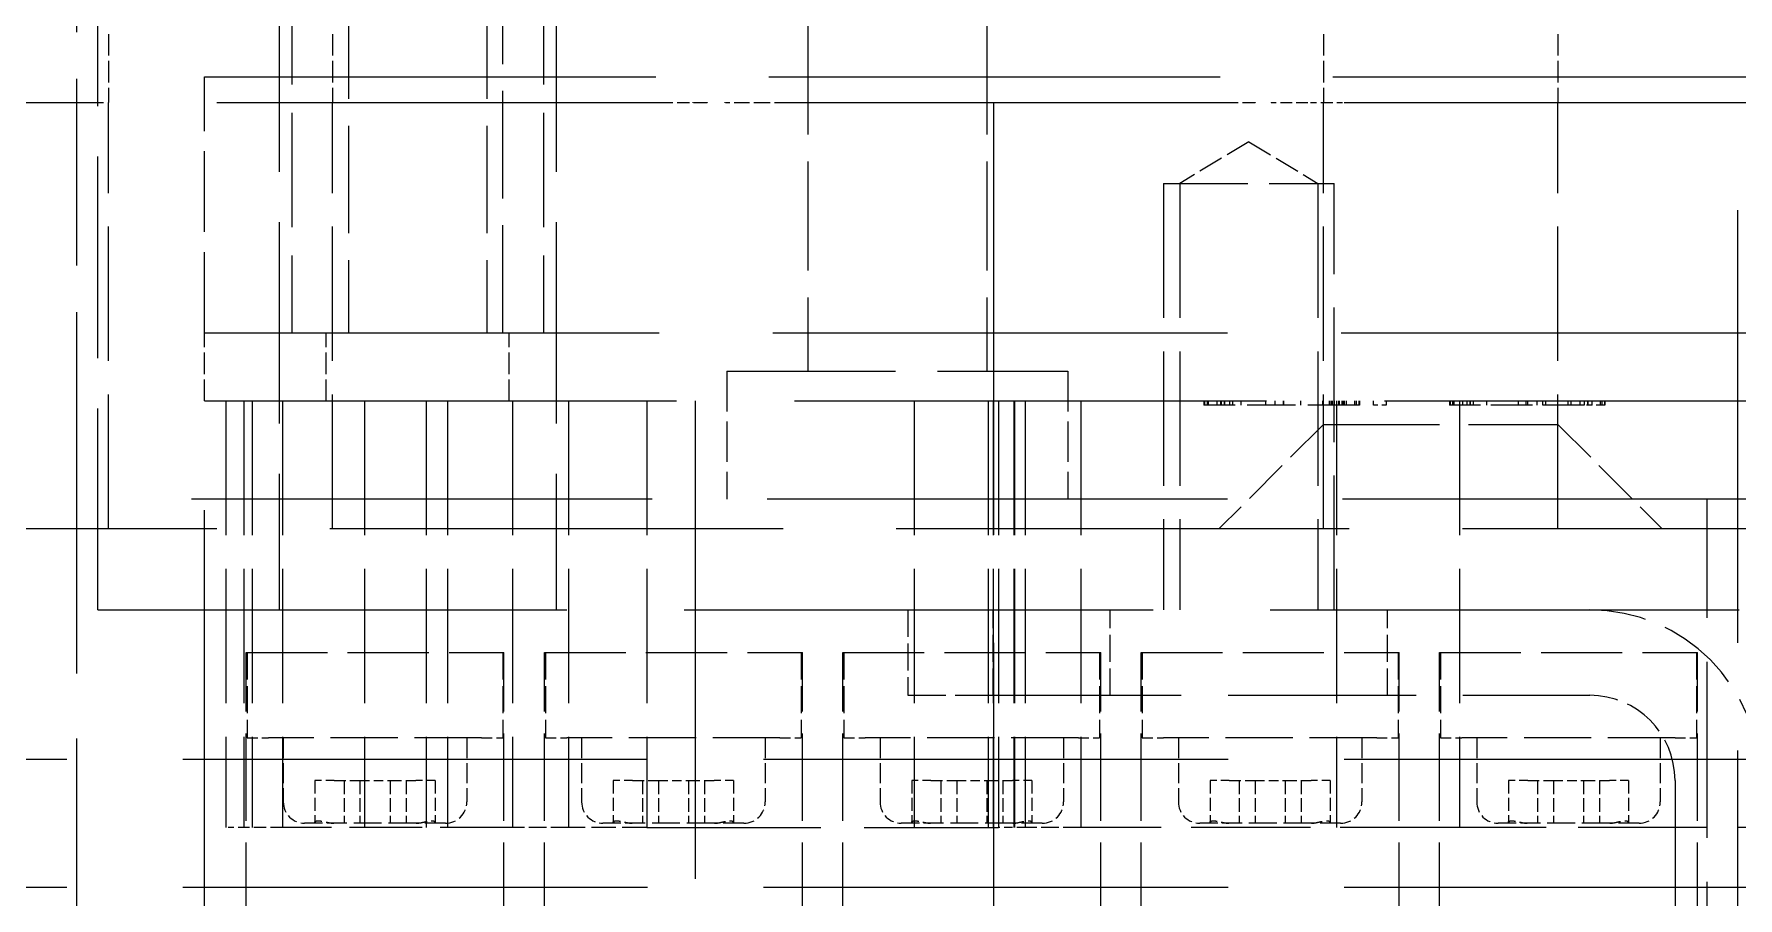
# Model space of a CAD drawing. Header units: millimetres. Extents: x 0 to 5945, y 0 to 4205.
# Drawn here: x 1664.88 to 1704.85, y 2274.71 to 2294.96 of the extents above; entities that cross this region are included whole.
import ezdxf

# ---------------------------------------------------------------- set-up
doc = ezdxf.new("R2010")
doc.units = ezdxf.units.MM
doc.header["$LTSCALE"] = 5
doc.linetypes.add('DASHED', pattern=[0.2067, 0.1654, -0.0413])
doc.layers.add('가려진 것(ISO)', color=2, linetype='DASHED', lineweight=18)

msp = doc.modelspace()

# ---------------------------------------------------------------- linework, layer by layer
at = {"layer": '가려진 것(ISO)', "ltscale": 5.294957}
msp.add_line((1665.876, 2284.057), (1665.876, 2297.957), dxfattribs=at)
at = {"layer": '가려진 것(ISO)', "ltscale": 5.71399}
for p, q in [((1666.376, 2281.457), (1666.376, 2296.457)), ((1670.626, 2296.457), (1670.626, 2281.457)), ((1677.126, 2296.457), (1677.126, 2281.457))]:
    msp.add_line(p, q, dxfattribs=at)
at = {"layer": '가려진 것(ISO)', "ltscale": 3.237884}
for p, q in [((1670.926, 2296.457), (1670.926, 2287.957)), ((1676.826, 2296.457), (1676.826, 2287.957))]:
    msp.add_line(p, q, dxfattribs=at)
at = {"layer": '가려진 것(ISO)', "ltscale": 3.047415}
for p, q in [((1672.255, 2295.957), (1672.255, 2287.957)), ((1675.497, 2295.957), (1675.497, 2287.957)), ((1675.876, 2287.957), (1675.876, 2295.957))]:
    msp.add_line(p, q, dxfattribs=at)
at = {"layer": '가려진 것(ISO)', "ltscale": 0.609403}
for p, q in [((1666.626, 2294.957), (1666.626, 2293.357)), ((1671.876, 2294.957), (1671.876, 2293.357)), ((1695.126, 2294.957), (1695.126, 2293.357)), ((1700.626, 2294.957), (1700.626, 2293.357)), ((1668.876, 2286.357), (1668.876, 2287.957)), ((1671.726, 2286.357), (1671.726, 2287.957)), ((1676.026, 2286.357), (1676.026, 2287.957))]:
    msp.add_line(p, q, dxfattribs=at)
at = {"layer": '가려진 것(ISO)', "ltscale": 3.085509}
for p, q in [((1683.026, 2295.157), (1683.026, 2287.057)), ((1687.226, 2295.157), (1687.226, 2287.057))]:
    msp.add_line(p, q, dxfattribs=at)
at = {"layer": '가려진 것(ISO)', "ltscale": 2.285536}
msp.add_line((1668.876, 2287.957), (1668.876, 2293.957), dxfattribs=at)
at = {"layer": '가려진 것(ISO)', "ltscale": 12.806284}
msp.add_line((1668.876, 2293.957), (1893.876, 2293.957), dxfattribs=at)
at = {"layer": '가려진 것(ISO)', "ltscale": 12.855069}
for p, q in [((1655.876, 2293.357), (1841.876, 2293.357)), ((1655.876, 2293.357), (1841.876, 2293.357)), ((1841.876, 2283.357), (1655.876, 2283.357))]:
    msp.add_line(p, q, dxfattribs=at)
at = {"layer": '가려진 것(ISO)', "ltscale": 3.809293}
for p, q in [((1666.626, 2283.357), (1666.626, 2293.357)), ((1671.876, 2283.357), (1671.876, 2293.357)), ((1695.126, 2283.357), (1695.126, 2293.357)), ((1700.626, 2283.357), (1700.626, 2293.357)), ((1691.376, 2291.457), (1691.376, 2281.457)), ((1691.755, 2291.457), (1691.755, 2281.457)), ((1694.997, 2291.457), (1694.997, 2281.457)), ((1695.376, 2281.457), (1695.376, 2291.457)), ((1669.377, 2286.357), (1669.377, 2276.357)), ((1669.796, 2286.357), (1669.796, 2276.357)), ((1669.992, 2286.357), (1669.992, 2276.357)), ((1670.708, 2286.357), (1670.708, 2276.357)), ((1672.627, 2286.357), (1672.627, 2276.357)), ((1674.076, 2286.357), (1674.076, 2276.357)), ((1674.574, 2286.357), (1674.574, 2276.357)), ((1676.103, 2286.357), (1676.103, 2276.357)), ((1677.416, 2286.357), (1677.416, 2276.357)), ((1679.249, 2286.357), (1679.249, 2276.357)), ((1685.528, 2286.357), (1685.528, 2276.357)), ((1687.262, 2286.357), (1687.262, 2276.357)), ((1687.376, 2286.357), (1687.376, 2276.357)), ((1687.504, 2286.357), (1687.504, 2276.357)), ((1687.866, 2286.357), (1687.866, 2276.357)), ((1687.877, 2286.357), (1687.877, 2276.357)), ((1688.126, 2286.357), (1688.126, 2276.357)), ((1689.431, 2286.357), (1689.431, 2276.357)), ((1695.434, 2286.357), (1695.434, 2276.357)), ((1698.321, 2286.357), (1698.321, 2276.357))]:
    msp.add_line(p, q, dxfattribs=at)
at = {"layer": '가려진 것(ISO)', "ltscale": 0.003709}
for p, q in [((1676.413, 2293.357), (1676.413, 2293.347)), ((1676.745, 2293.357), (1676.745, 2293.347)), ((1677.154, 2293.357), (1677.154, 2293.347)), ((1677.387, 2293.357), (1677.387, 2293.347)), ((1677.987, 2293.357), (1677.987, 2293.347)), ((1678.044, 2293.357), (1678.044, 2293.347)), ((1678.435, 2293.357), (1678.435, 2293.347)), ((1678.481, 2293.357), (1678.481, 2293.347)), ((1678.757, 2293.357), (1678.757, 2293.347)), ((1679.088, 2293.357), (1679.088, 2293.347)), ((1680.081, 2293.357), (1680.081, 2293.347)), ((1680.325, 2293.357), (1680.325, 2293.347)), ((1680.666, 2293.357), (1680.666, 2293.347)), ((1681.074, 2293.357), (1681.074, 2293.347)), ((1681.406, 2293.357), (1681.406, 2293.347)), ((1682.636, 2293.357), (1682.636, 2293.347)), ((1682.905, 2293.357), (1682.905, 2293.347)), ((1683.221, 2293.357), (1683.221, 2293.347)), ((1684.218, 2293.357), (1684.218, 2293.347)), ((1684.534, 2293.357), (1684.534, 2293.347)), ((1684.807, 2293.357), (1684.807, 2293.347)), ((1684.807, 2293.357), (1684.807, 2293.347)), ((1684.864, 2293.357), (1684.864, 2293.347)), ((1685.18, 2293.357), (1685.18, 2293.347)), ((1685.234, 2293.357), (1685.234, 2293.347)), ((1686.139, 2293.357), (1686.139, 2293.347)), ((1686.455, 2293.357), (1686.455, 2293.347)), ((1686.459, 2293.357), (1686.459, 2293.347)), ((1686.748, 2293.357), (1686.748, 2293.347)), ((1686.749, 2293.357), (1686.749, 2293.347)), ((1686.806, 2293.357), (1686.806, 2293.347)), ((1687.122, 2293.357), (1687.122, 2293.347)), ((1687.175, 2293.357), (1687.175, 2293.347)), ((1688.08, 2293.357), (1688.08, 2293.347)), ((1688.397, 2293.357), (1688.397, 2293.347)), ((1688.401, 2293.357), (1688.401, 2293.347)), ((1688.73, 2293.357), (1688.73, 2293.347)), ((1689.047, 2293.357), (1689.047, 2293.347)), ((1690.043, 2293.357), (1690.043, 2293.347)), ((1690.359, 2293.357), (1690.359, 2293.347)), ((1690.672, 2293.357), (1690.672, 2293.347)), ((1690.718, 2293.357), (1690.718, 2293.347)), ((1690.988, 2293.357), (1690.988, 2293.347)), ((1691.013, 2293.357), (1691.013, 2293.347)), ((1691.973, 2293.357), (1691.973, 2293.347)), ((1692.008, 2293.357), (1692.008, 2293.347)), ((1692.01, 2293.357), (1692.01, 2293.347)), ((1692.314, 2293.357), (1692.314, 2293.347)), ((1692.577, 2293.357), (1692.577, 2293.347)), ((1693.523, 2293.357), (1693.523, 2293.347)), ((1693.9, 2293.357), (1693.9, 2293.347)), ((1694.231, 2293.357), (1694.231, 2293.347)), ((1695.626, 2293.357), (1695.626, 2293.347)), ((1695.967, 2293.357), (1695.967, 2293.347)), ((1696.327, 2293.357), (1696.327, 2293.347)), ((1696.669, 2293.357), (1696.669, 2293.347)), ((1698.17, 2293.357), (1698.17, 2293.347)), ((1698.206, 2293.357), (1698.206, 2293.347)), ((1698.496, 2293.357), (1698.496, 2293.347)), ((1698.538, 2293.357), (1698.538, 2293.347)), ((1698.786, 2293.357), (1698.786, 2293.347)), ((1699.731, 2293.357), (1699.731, 2293.347)), ((1700.116, 2293.357), (1700.116, 2293.347)), ((1700.447, 2293.357), (1700.447, 2293.347)), ((1701.832, 2293.357), (1701.832, 2293.347)), ((1701.926, 2293.357), (1701.926, 2293.347)), ((1701.983, 2293.357), (1701.983, 2293.347)), ((1702.438, 2293.357), (1702.438, 2293.347)), ((1702.77, 2293.357), (1702.77, 2293.347)), ((1703.763, 2293.357), (1703.763, 2293.347)), ((1704.007, 2293.357), (1704.007, 2293.347)), ((1704.348, 2293.357), (1704.348, 2293.347)), ((1704.673, 2293.357), (1704.673, 2293.347))]:
    msp.add_line(p, q, dxfattribs=at)
at = {"layer": '가려진 것(ISO)', "ltscale": 0.126202}
for p, q in [((1676.745, 2293.347), (1676.413, 2293.347)), ((1681.406, 2293.347), (1681.074, 2293.347))]:
    msp.add_line(p, q, dxfattribs=at)
at = {"layer": '가려진 것(ISO)', "ltscale": 0.66818}
msp.add_line((1677.987, 2293.347), (1676.745, 2293.347), dxfattribs=at)
at = {"layer": '가려진 것(ISO)', "ltscale": 0.170481}
msp.add_line((1678.435, 2293.347), (1677.987, 2293.347), dxfattribs=at)
at = {"layer": '가려진 것(ISO)', "ltscale": 0.029292}
msp.add_line((1678.481, 2293.347), (1678.435, 2293.347), dxfattribs=at)
at = {"layer": '가려진 것(ISO)', "ltscale": 0.359208}
for p, q in [((1679.7, 2293.347), (1678.757, 2293.347)), ((1703.382, 2293.347), (1702.438, 2293.347))]:
    msp.add_line(p, q, dxfattribs=at)
at = {"layer": '가려진 것(ISO)', "ltscale": 0.468815}
msp.add_line((1682.636, 2293.347), (1681.406, 2293.347), dxfattribs=at)
at = {"layer": '가려진 것(ISO)', "ltscale": 0.001352}
for p, q in [((1686.459, 2293.347), (1686.455, 2293.347)), ((1688.401, 2293.347), (1688.397, 2293.347))]:
    msp.add_line(p, q, dxfattribs=at)
at = {"layer": '가려진 것(ISO)', "ltscale": 12.256087}
for p, q in [((1687.383, 2293.357), (1687.383, 2255.357)), ((1704.85, 2255.357), (1704.85, 2293.357))]:
    msp.add_line(p, q, dxfattribs=at)
at = {"layer": '가려진 것(ISO)', "ltscale": 0.359934}
for p, q in [((1693.523, 2293.347), (1692.577, 2293.347)), ((1699.731, 2293.347), (1698.786, 2293.347))]:
    msp.add_line(p, q, dxfattribs=at)
at = {"layer": '가려진 것(ISO)', "ltscale": 0.327996}
msp.add_line((1694.761, 2293.347), (1693.9, 2293.347), dxfattribs=at)
at = {"layer": '가려진 것(ISO)', "ltscale": 0.016372}
msp.add_line((1698.538, 2293.347), (1698.496, 2293.347), dxfattribs=at)
at = {"layer": '가려진 것(ISO)', "ltscale": 0.689481}
msp.add_line((1701.926, 2293.347), (1700.116, 2293.347), dxfattribs=at)
at = {"layer": '가려진 것(ISO)', "ltscale": 0.021676}
msp.add_line((1701.983, 2293.347), (1701.926, 2293.347), dxfattribs=at)
at = {"layer": '가려진 것(ISO)', "ltscale": 0.720299}
for q in [(1691.755, 2291.457), (1694.997, 2291.457)]:
    msp.add_line((1693.376, 2292.431), q, dxfattribs=at)
at = {"layer": '가려진 것(ISO)', "ltscale": 2.393412}
msp.add_line((1691.376, 2291.457), (1695.376, 2291.457), dxfattribs=at)
at = {"layer": '가려진 것(ISO)', "ltscale": 12.901145}
msp.add_line((1668.876, 2287.957), (1828.876, 2287.957), dxfattribs=at)
at = {"layer": '가려진 것(ISO)', "ltscale": 4.786925}
msp.add_line((1681.126, 2287.057), (1689.126, 2287.057), dxfattribs=at)
at = {"layer": '가려진 것(ISO)', "ltscale": 1.142718}
for p, q in [((1681.126, 2287.057), (1681.126, 2284.057)), ((1689.126, 2287.057), (1689.126, 2284.057))]:
    msp.add_line(p, q, dxfattribs=at)
at = {"layer": '가려진 것(ISO)', "ltscale": 12.385099}
msp.add_line((1668.876, 2183.957), (1668.876, 2286.357), dxfattribs=at)
at = {"layer": '가려진 것(ISO)', "ltscale": 13.391761}
msp.add_line((1668.876, 2286.357), (1807.28, 2286.357), dxfattribs=at)
at = {"layer": '가려진 것(ISO)', "ltscale": 13.546203}
msp.add_line((1680.383, 2286.357), (1680.383, 2258.357), dxfattribs=at)
at = {"layer": '가려진 것(ISO)', "ltscale": 0.037994}
for p, q in [((1692.324, 2286.357), (1692.324, 2286.257)), ((1692.333, 2286.357), (1692.333, 2286.257)), ((1692.395, 2286.357), (1692.395, 2286.257)), ((1692.424, 2286.357), (1692.424, 2286.257)), ((1692.628, 2286.357), (1692.628, 2286.257)), ((1692.713, 2286.357), (1692.713, 2286.257)), ((1692.73, 2286.357), (1692.73, 2286.257)), ((1692.798, 2286.357), (1692.798, 2286.257)), ((1692.807, 2286.357), (1692.807, 2286.257)), ((1692.809, 2286.357), (1692.809, 2286.257)), ((1692.92, 2286.357), (1692.92, 2286.257)), ((1692.991, 2286.357), (1692.991, 2286.257)), ((1693.189, 2286.357), (1693.189, 2286.257)), ((1693.768, 2286.357), (1693.768, 2286.257)), ((1693.984, 2286.357), (1693.984, 2286.257)), ((1694.182, 2286.357), (1694.182, 2286.257)), ((1694.193, 2286.357), (1694.193, 2286.257)), ((1694.591, 2286.357), (1694.591, 2286.257)), ((1695.101, 2286.357), (1695.101, 2286.257)), ((1695.26, 2286.357), (1695.26, 2286.257)), ((1695.297, 2286.357), (1695.297, 2286.257)), ((1695.331, 2286.357), (1695.331, 2286.257)), ((1695.382, 2286.357), (1695.382, 2286.257)), ((1695.481, 2286.357), (1695.481, 2286.257)), ((1695.492, 2286.357), (1695.492, 2286.257)), ((1695.555, 2286.357), (1695.555, 2286.257)), ((1695.58, 2286.357), (1695.58, 2286.257)), ((1695.614, 2286.357), (1695.614, 2286.257)), ((1695.657, 2286.357), (1695.657, 2286.257)), ((1695.856, 2286.357), (1695.856, 2286.257)), ((1695.895, 2286.357), (1695.895, 2286.257)), ((1695.958, 2286.357), (1695.958, 2286.257)), ((1695.969, 2286.357), (1695.969, 2286.257)), ((1696.295, 2286.357), (1696.295, 2286.257)), ((1696.599, 2286.357), (1696.599, 2286.257)), ((1698.084, 2286.357), (1698.084, 2286.257)), ((1698.096, 2286.357), (1698.096, 2286.257)), ((1698.158, 2286.357), (1698.158, 2286.257)), ((1698.186, 2286.357), (1698.186, 2286.257)), ((1698.39, 2286.357), (1698.39, 2286.257)), ((1698.487, 2286.357), (1698.487, 2286.257)), ((1698.493, 2286.357), (1698.493, 2286.257)), ((1698.558, 2286.357), (1698.558, 2286.257)), ((1698.561, 2286.357), (1698.561, 2286.257)), ((1698.572, 2286.357), (1698.572, 2286.257)), ((1698.64, 2286.357), (1698.64, 2286.257)), ((1698.952, 2286.357), (1698.952, 2286.257)), ((1699.695, 2286.357), (1699.695, 2286.257)), ((1699.877, 2286.357), (1699.877, 2286.257)), ((1699.914, 2286.357), (1699.914, 2286.257)), ((1700.135, 2286.357), (1700.135, 2286.257)), ((1700.265, 2286.357), (1700.265, 2286.257)), ((1700.339, 2286.357), (1700.339, 2286.257)), ((1700.864, 2286.357), (1700.864, 2286.257)), ((1700.929, 2286.357), (1700.929, 2286.257)), ((1701.145, 2286.357), (1701.145, 2286.257)), ((1701.244, 2286.357), (1701.244, 2286.257)), ((1701.318, 2286.357), (1701.318, 2286.257)), ((1701.329, 2286.357), (1701.329, 2286.257)), ((1701.42, 2286.357), (1701.42, 2286.257)), ((1701.618, 2286.357), (1701.618, 2286.257)), ((1701.658, 2286.357), (1701.658, 2286.257)), ((1701.72, 2286.357), (1701.72, 2286.257)), ((1701.732, 2286.357), (1701.732, 2286.257))]:
    msp.add_line(p, q, dxfattribs=at)
at = {"layer": '가려진 것(ISO)', "ltscale": 1.374615}
msp.add_line((1695.895, 2286.257), (1692.395, 2286.257), dxfattribs=at)
at = {"layer": '가려진 것(ISO)', "ltscale": 0.115509}
msp.add_line((1696.599, 2286.257), (1696.295, 2286.257), dxfattribs=at)
at = {"layer": '가려진 것(ISO)', "ltscale": 1.17544}
msp.add_line((1701.244, 2286.257), (1698.158, 2286.257), dxfattribs=at)
at = {"layer": '가려진 것(ISO)', "ltscale": 0.157647}
msp.add_line((1701.658, 2286.257), (1701.244, 2286.257), dxfattribs=at)
at = {"layer": '가려진 것(ISO)', "ltscale": 1.319787}
for p, q in [((1695.126, 2285.807), (1692.676, 2283.357)), ((1700.626, 2285.807), (1703.076, 2283.357))]:
    msp.add_line(p, q, dxfattribs=at)
at = {"layer": '가려진 것(ISO)', "ltscale": 3.290979}
msp.add_line((1695.126, 2285.807), (1700.626, 2285.807), dxfattribs=at)
at = {"layer": '가려진 것(ISO)', "ltscale": 7.363954}
msp.add_line((1665.876, 2264.747), (1665.876, 2284.057), dxfattribs=at)
at = {"layer": '가려진 것(ISO)', "ltscale": 13.062409}
msp.add_line((1814.376, 2284.057), (1665.876, 2284.057), dxfattribs=at)
at = {"layer": '가려진 것(ISO)', "ltscale": 4.989824}
msp.add_line((1704.126, 2270.958), (1704.126, 2284.057), dxfattribs=at)
at = {"layer": '가려진 것(ISO)', "ltscale": 13.304306}
msp.add_line((1666.376, 2281.457), (1831.376, 2281.457), dxfattribs=at)
at = {"layer": '가려진 것(ISO)', "ltscale": 0.761779}
for p, q in [((1685.376, 2281.457), (1685.376, 2279.457)), ((1687.376, 2279.457), (1687.376, 2281.457)), ((1690.126, 2279.457), (1690.126, 2281.457)), ((1696.626, 2279.457), (1696.626, 2281.457)), ((1669.876, 2280.457), (1669.876, 2278.457)), ((1675.876, 2280.457), (1675.876, 2278.457)), ((1676.876, 2280.457), (1676.876, 2278.457)), ((1682.876, 2280.457), (1682.876, 2278.457)), ((1683.876, 2280.457), (1683.876, 2278.457)), ((1689.876, 2280.457), (1689.876, 2278.457)), ((1690.876, 2280.457), (1690.876, 2278.457)), ((1696.876, 2280.457), (1696.876, 2278.457)), ((1697.876, 2280.457), (1697.876, 2278.457)), ((1703.876, 2280.457), (1703.876, 2278.457))]:
    msp.add_line(p, q, dxfattribs=at)
at = {"layer": '가려진 것(ISO)', "ltscale": 2.476006}
for p, q in [((1669.851, 2273.957), (1669.851, 2280.457)), ((1675.901, 2273.957), (1675.901, 2280.457)), ((1676.851, 2273.957), (1676.851, 2280.457)), ((1682.901, 2273.957), (1682.901, 2280.457)), ((1683.851, 2273.957), (1683.851, 2280.457)), ((1689.901, 2273.957), (1689.901, 2280.457)), ((1690.851, 2273.957), (1690.851, 2280.457)), ((1696.901, 2273.957), (1696.901, 2280.457)), ((1697.851, 2273.957), (1697.851, 2280.457)), ((1703.901, 2273.957), (1703.901, 2280.457))]:
    msp.add_line(p, q, dxfattribs=at)
at = {"layer": '가려진 것(ISO)', "ltscale": 2.304583}
for p, q in [((1669.851, 2280.457), (1675.901, 2280.457)), ((1676.851, 2280.457), (1682.901, 2280.457)), ((1683.851, 2280.457), (1689.901, 2280.457)), ((1690.851, 2280.457), (1696.901, 2280.457)), ((1697.851, 2280.457), (1703.901, 2280.457))]:
    msp.add_line(p, q, dxfattribs=at)
at = {"layer": '가려진 것(ISO)', "ltscale": 1.077359}
msp.add_line((1685.376, 2279.457), (1687.376, 2279.457), dxfattribs=at)
at = {"layer": '가려진 것(ISO)', "ltscale": 5.33305}
msp.add_line((1687.376, 2279.457), (1701.376, 2279.457), dxfattribs=at)
at = {"layer": '가려진 것(ISO)', "ltscale": 0.299089}
for p, q in [((1669.876, 2278.457), (1670.376, 2278.457)), ((1675.376, 2278.457), (1675.876, 2278.457)), ((1676.876, 2278.457), (1677.376, 2278.457)), ((1682.376, 2278.457), (1682.876, 2278.457)), ((1683.876, 2278.457), (1684.376, 2278.457)), ((1689.376, 2278.457), (1689.876, 2278.457)), ((1690.876, 2278.457), (1691.376, 2278.457)), ((1696.376, 2278.457), (1696.876, 2278.457)), ((1697.876, 2278.457), (1698.376, 2278.457)), ((1703.376, 2278.457), (1703.876, 2278.457))]:
    msp.add_line(p, q, dxfattribs=at)
at = {"layer": '가려진 것(ISO)', "ltscale": 1.904597}
for p, q in [((1675.376, 2278.457), (1670.376, 2278.457)), ((1682.376, 2278.457), (1677.376, 2278.457)), ((1689.376, 2278.457), (1684.376, 2278.457)), ((1696.376, 2278.457), (1691.376, 2278.457)), ((1703.376, 2278.457), (1698.376, 2278.457))]:
    msp.add_line(p, q, dxfattribs=at)
at = {"layer": '가려진 것(ISO)', "ltscale": 0.571309}
for p, q in [((1670.723, 2278.457), (1670.723, 2276.957)), ((1675.03, 2278.457), (1675.03, 2276.957)), ((1677.723, 2278.457), (1677.723, 2276.957)), ((1682.03, 2278.457), (1682.03, 2276.957)), ((1684.723, 2278.457), (1684.723, 2276.957)), ((1689.03, 2278.457), (1689.03, 2276.957)), ((1691.723, 2278.457), (1691.723, 2276.957)), ((1696.03, 2278.457), (1696.03, 2276.957)), ((1698.723, 2278.457), (1698.723, 2276.957)), ((1703.03, 2278.457), (1703.03, 2276.957))]:
    msp.add_line(p, q, dxfattribs=at)
at = {"layer": '가려진 것(ISO)', "ltscale": 13.17814}
for p, q in [((1464.076, 2277.957), (2158.676, 2277.957)), ((1464.076, 2274.957), (2158.676, 2274.957))]:
    msp.add_line(p, q, dxfattribs=at)
at = {"layer": '가려진 것(ISO)', "ltscale": 0.370335}
for p, q in [((1671.466, 2277.457), (1671.466, 2276.485)), ((1674.287, 2277.457), (1674.287, 2276.485)), ((1678.466, 2277.457), (1678.466, 2276.485)), ((1681.287, 2277.457), (1681.287, 2276.485)), ((1685.466, 2277.457), (1685.466, 2276.485)), ((1688.287, 2277.457), (1688.287, 2276.485)), ((1692.466, 2277.457), (1692.466, 2276.485)), ((1695.287, 2277.457), (1695.287, 2276.485)), ((1699.466, 2277.457), (1699.466, 2276.485)), ((1702.287, 2277.457), (1702.287, 2276.485))]:
    msp.add_line(p, q, dxfattribs=at)
at = {"layer": '가려진 것(ISO)', "ltscale": 0.23742}
for p, q in [((1671.918, 2277.457), (1671.466, 2277.457)), ((1674.287, 2277.457), (1673.835, 2277.457)), ((1678.918, 2277.457), (1678.466, 2277.457)), ((1681.287, 2277.457), (1680.835, 2277.457)), ((1685.918, 2277.457), (1685.466, 2277.457)), ((1688.287, 2277.457), (1687.835, 2277.457)), ((1692.918, 2277.457), (1692.466, 2277.457)), ((1695.287, 2277.457), (1694.835, 2277.457)), ((1699.918, 2277.457), (1699.466, 2277.457)), ((1702.287, 2277.457), (1701.835, 2277.457))]:
    msp.add_line(p, q, dxfattribs=at)
at = {"layer": '가려진 것(ISO)', "ltscale": 0.325823}
for p, q in [((1671.918, 2277.457), (1672.523, 2277.457)), ((1673.23, 2277.457), (1673.835, 2277.457)), ((1678.918, 2277.457), (1679.523, 2277.457)), ((1680.23, 2277.457), (1680.835, 2277.457)), ((1685.918, 2277.457), (1686.523, 2277.457)), ((1687.23, 2277.457), (1687.835, 2277.457)), ((1692.918, 2277.457), (1693.523, 2277.457)), ((1694.23, 2277.457), (1694.835, 2277.457)), ((1699.918, 2277.457), (1700.523, 2277.457)), ((1701.23, 2277.457), (1701.835, 2277.457))]:
    msp.add_line(p, q, dxfattribs=at)
at = {"layer": '가려진 것(ISO)', "ltscale": 0.380839}
for p, q in [((1672.149, 2277.457), (1672.149, 2276.457)), ((1672.523, 2277.457), (1672.523, 2276.457)), ((1673.23, 2277.457), (1673.23, 2276.457)), ((1673.604, 2277.457), (1673.604, 2276.457)), ((1679.149, 2277.457), (1679.149, 2276.457)), ((1679.523, 2277.457), (1679.523, 2276.457)), ((1680.23, 2277.457), (1680.23, 2276.457)), ((1680.604, 2277.457), (1680.604, 2276.457)), ((1686.149, 2277.457), (1686.149, 2276.457)), ((1686.523, 2277.457), (1686.523, 2276.457)), ((1687.23, 2277.457), (1687.23, 2276.457)), ((1687.604, 2277.457), (1687.604, 2276.457)), ((1693.149, 2277.457), (1693.149, 2276.457)), ((1693.523, 2277.457), (1693.523, 2276.457)), ((1694.23, 2277.457), (1694.23, 2276.457)), ((1694.604, 2277.457), (1694.604, 2276.457)), ((1700.149, 2277.457), (1700.149, 2276.457)), ((1700.523, 2277.457), (1700.523, 2276.457)), ((1701.23, 2277.457), (1701.23, 2276.457)), ((1701.604, 2277.457), (1701.604, 2276.457))]:
    msp.add_line(p, q, dxfattribs=at)
at = {"layer": '가려진 것(ISO)', "ltscale": 0.269265}
for p, q in [((1672.523, 2277.457), (1673.23, 2277.457)), ((1679.523, 2277.457), (1680.23, 2277.457)), ((1686.523, 2277.457), (1687.23, 2277.457)), ((1693.523, 2277.457), (1694.23, 2277.457)), ((1700.523, 2277.457), (1701.23, 2277.457))]:
    msp.add_line(p, q, dxfattribs=at)
at = {"layer": '가려진 것(ISO)', "ltscale": 11.852927}
msp.add_line((1703.376, 2277.457), (1703.376, 2228.457), dxfattribs=at)
at = {"layer": '가려진 것(ISO)', "ltscale": 0.159856}
msp.add_line((1669.796, 2276.357), (1669.377, 2276.357), dxfattribs=at)
at = {"layer": '가려진 것(ISO)', "ltscale": 0.34705}
msp.add_line((1670.708, 2276.357), (1669.796, 2276.357), dxfattribs=at)
at = {"layer": '가려진 것(ISO)', "ltscale": 2.055068}
msp.add_line((1676.103, 2276.357), (1670.708, 2276.357), dxfattribs=at)
at = {"layer": '가려진 것(ISO)', "ltscale": 0.393389}
for p, q in [((1671.536, 2276.457), (1671.223, 2276.457)), ((1674.53, 2276.457), (1674.217, 2276.457)), ((1678.536, 2276.457), (1678.223, 2276.457)), ((1681.53, 2276.457), (1681.217, 2276.457)), ((1685.536, 2276.457), (1685.223, 2276.457)), ((1688.53, 2276.457), (1688.217, 2276.457)), ((1692.536, 2276.457), (1692.223, 2276.457)), ((1695.53, 2276.457), (1695.217, 2276.457)), ((1699.536, 2276.457), (1699.223, 2276.457)), ((1702.53, 2276.457), (1702.217, 2276.457))]:
    msp.add_line(p, q, dxfattribs=at)
at = {"layer": '가려진 것(ISO)', "ltscale": 0.00438}
for p, q in [((1671.544, 2276.457), (1671.536, 2276.457)), ((1674.217, 2276.457), (1674.209, 2276.457)), ((1678.544, 2276.457), (1678.536, 2276.457)), ((1681.217, 2276.457), (1681.209, 2276.457)), ((1685.544, 2276.457), (1685.536, 2276.457)), ((1688.217, 2276.457), (1688.209, 2276.457)), ((1692.544, 2276.457), (1692.536, 2276.457)), ((1695.217, 2276.457), (1695.209, 2276.457)), ((1699.544, 2276.457), (1699.536, 2276.457)), ((1702.217, 2276.457), (1702.209, 2276.457))]:
    msp.add_line(p, q, dxfattribs=at)
at = {"layer": '가려진 것(ISO)', "ltscale": 0.196935}
for p, q in [((1671.909, 2276.457), (1671.544, 2276.457)), ((1674.209, 2276.457), (1673.843, 2276.457)), ((1678.909, 2276.457), (1678.544, 2276.457)), ((1681.209, 2276.457), (1680.843, 2276.457)), ((1685.909, 2276.457), (1685.544, 2276.457)), ((1688.209, 2276.457), (1687.843, 2276.457)), ((1692.909, 2276.457), (1692.544, 2276.457)), ((1695.209, 2276.457), (1694.843, 2276.457)), ((1699.909, 2276.457), (1699.544, 2276.457)), ((1702.209, 2276.457), (1701.843, 2276.457))]:
    msp.add_line(p, q, dxfattribs=at)
at = {"layer": '가려진 것(ISO)', "ltscale": 0.786878}
for p, q in [((1673.843, 2276.457), (1671.909, 2276.457)), ((1680.843, 2276.457), (1678.909, 2276.457)), ((1687.843, 2276.457), (1685.909, 2276.457)), ((1694.843, 2276.457), (1692.909, 2276.457)), ((1701.843, 2276.457), (1699.909, 2276.457))]:
    msp.add_line(p, q, dxfattribs=at)
at = {"layer": '가려진 것(ISO)', "ltscale": 0.50034}
msp.add_line((1677.416, 2276.357), (1676.103, 2276.357), dxfattribs=at)
at = {"layer": '가려진 것(ISO)', "ltscale": 0.697971}
msp.add_line((1679.249, 2276.357), (1677.416, 2276.357), dxfattribs=at)
at = {"layer": '가려진 것(ISO)', "ltscale": 4.939511}
msp.add_line((1679.249, 2276.357), (1687.504, 2276.357), dxfattribs=at)
at = {"layer": '가려진 것(ISO)', "ltscale": 0.236997}
msp.add_line((1688.126, 2276.357), (1687.504, 2276.357), dxfattribs=at)
at = {"layer": '가려진 것(ISO)', "ltscale": 0.497064}
msp.add_line((1689.431, 2276.357), (1688.126, 2276.357), dxfattribs=at)
at = {"layer": '가려진 것(ISO)', "ltscale": 3.386451}
msp.add_line((1698.321, 2276.357), (1689.431, 2276.357), dxfattribs=at)
at = {"layer": '가려진 것(ISO)', "ltscale": 3.639432}
msp.add_line((1707.876, 2276.357), (1698.321, 2276.357), dxfattribs=at)
at = {"layer": '가려진 것(ISO)', "ltscale": 2.393412}
msp.add_arc((1701.376, 2277.457), 4, 0, 90, dxfattribs=at)
at = {"layer": '가려진 것(ISO)', "ltscale": 1.196656}
msp.add_arc((1701.376, 2277.457), 2, 0, 90, dxfattribs=at)
at = {"layer": '가려진 것(ISO)', "ltscale": 0.299089}
for centre, start, end in [((1671.223, 2276.957), 180, 270), ((1674.53, 2276.957), 270, 0), ((1678.223, 2276.957), 180, 270), ((1681.53, 2276.957), 270, 0), ((1685.223, 2276.957), 180, 270), ((1688.53, 2276.957), 270, 0), ((1692.223, 2276.957), 180, 270), ((1695.53, 2276.957), 270, 0), ((1699.223, 2276.957), 180, 270), ((1702.53, 2276.957), 270, 0)]:
    msp.add_arc(centre, 0.5, start, end, dxfattribs=at)
at = {"layer": '가려진 것(ISO)', "ltscale": 0.145563}
for points in [[(1680.081, 2293.347), (1680.03, 2293.347), (1679.972, 2293.347), (1679.849, 2293.347), (1679.772, 2293.347), (1679.7, 2293.347)], [(1703.763, 2293.347), (1703.711, 2293.347), (1703.653, 2293.347), (1703.53, 2293.347), (1703.453, 2293.347), (1703.382, 2293.347)]]:
    msp.add_open_spline(points, degree=3, knots=[-0.03704967, -0.03704967, -0.03704967, -0.03704967, -0.0215139, -0.0215139, 0, 0, 0, 0], dxfattribs=at)
at = {"layer": '가려진 것(ISO)', "ltscale": 0.381922}
for points in [[(1680.666, 2293.347), (1680.662, 2293.347), (1680.655, 2293.347), (1680.601, 2293.347), (1680.559, 2293.347), (1680.467, 2293.347), (1680.407, 2293.347), (1680.273, 2293.347), (1680.177, 2293.347), (1680.081, 2293.347)], [(1704.348, 2293.347), (1704.343, 2293.347), (1704.336, 2293.347), (1704.282, 2293.347), (1704.24, 2293.347), (1704.149, 2293.347), (1704.089, 2293.347), (1703.954, 2293.347), (1703.859, 2293.347), (1703.763, 2293.347)]]:
    msp.add_open_spline(points, degree=3, knots=[-0.06823597, -0.06823597, -0.06823597, -0.06823597, -0.05822574, -0.05822574, -0.04694143, -0.04694143, -0.02923733, -0.02923733, 0, 0, 0, 0], dxfattribs=at)
at = {"layer": '가려진 것(ISO)', "ltscale": 0.652351}
for points in [[(1683.721, 2293.347), (1683.66, 2293.347), (1683.6, 2293.347), (1683.486, 2293.347), (1683.433, 2293.347), (1683.341, 2293.347), (1683.262, 2293.347), (1683.1, 2293.347), (1683.043, 2293.347), (1682.962, 2293.347), (1682.928, 2293.347), (1682.905, 2293.347)], [(1689.546, 2293.347), (1689.485, 2293.347), (1689.425, 2293.347), (1689.311, 2293.347), (1689.259, 2293.347), (1689.166, 2293.347), (1689.087, 2293.347), (1688.925, 2293.347), (1688.868, 2293.347), (1688.787, 2293.347), (1688.753, 2293.347), (1688.73, 2293.347)]]:
    msp.add_open_spline(points, degree=3, knots=[-0.6723657, -0.6723657, -0.6723657, -0.6723657, -0.5144308, -0.5144308, -0.3691868, -0.3691868, -0.2448864, -0.2448864, -0.1215873, -0.1215873, 0, 0, 0, 0], dxfattribs=at)
at = {"layer": '가려진 것(ISO)', "ltscale": 0.651525}
for points in [[(1684.534, 2293.347), (1684.531, 2293.347), (1684.526, 2293.347), (1684.466, 2293.347), (1684.422, 2293.347), (1684.32, 2293.347), (1684.262, 2293.347), (1684.163, 2293.347), (1684.093, 2293.347), (1683.922, 2293.347), (1683.822, 2293.347), (1683.721, 2293.347)], [(1690.359, 2293.347), (1690.356, 2293.347), (1690.351, 2293.347), (1690.291, 2293.347), (1690.247, 2293.347), (1690.146, 2293.347), (1690.087, 2293.347), (1689.988, 2293.347), (1689.918, 2293.347), (1689.747, 2293.347), (1689.647, 2293.347), (1689.546, 2293.347)]]:
    msp.add_open_spline(points, degree=3, knots=[-0.09924293, -0.09924293, -0.09924293, -0.09924293, -0.08427682, -0.08427682, -0.07177672, -0.07177672, -0.0554502, -0.0554502, -0.03030284, -0.03030284, 0, 0, 0, 0], dxfattribs=at)
at = {"layer": '가려진 것(ISO)', "ltscale": 0.075635}
for points in [[(1684.843, 2293.347), (1684.83, 2293.347), (1684.82, 2293.347), (1684.809, 2293.347), (1684.807, 2293.347), (1684.807, 2293.347)], [(1686.785, 2293.347), (1686.772, 2293.347), (1686.762, 2293.347), (1686.751, 2293.347), (1686.749, 2293.347), (1686.748, 2293.347)]]:
    msp.add_open_spline(points, degree=3, knots=[-0.02186961, -0.02186961, -0.02186961, -0.02186961, -0.01093921, -0.01093921, -0.00191951, -0.00191951, -0.00191951, -0.00191951], dxfattribs=at)
at = {"layer": '가려진 것(ISO)', "ltscale": 0.021116}
for points in [[(1684.864, 2293.347), (1684.857, 2293.347), (1684.85, 2293.347), (1684.843, 2293.347)], [(1686.806, 2293.347), (1686.798, 2293.347), (1686.791, 2293.347), (1686.785, 2293.347)]]:
    msp.add_open_spline(points, degree=3, dxfattribs=at)
at = {"layer": '가려진 것(ISO)', "ltscale": 0.463038}
for points in [[(1685.676, 2293.347), (1685.564, 2293.347), (1685.451, 2293.347), (1685.26, 2293.347), (1685.183, 2293.347), (1685.066, 2293.347), (1685.005, 2293.347), (1684.902, 2293.347), (1684.875, 2293.347), (1684.864, 2293.347)], [(1687.617, 2293.347), (1687.506, 2293.347), (1687.392, 2293.347), (1687.202, 2293.347), (1687.124, 2293.347), (1687.007, 2293.347), (1686.946, 2293.347), (1686.843, 2293.347), (1686.816, 2293.347), (1686.806, 2293.347)]]:
    msp.add_open_spline(points, degree=3, knots=[-0.1727772, -0.1727772, -0.1727772, -0.1727772, -0.1148262, -0.1148262, -0.0684035, -0.0684035, -0.0352544, -0.0352544, 0, 0, 0, 0], dxfattribs=at)
at = {"layer": '가려진 것(ISO)', "ltscale": 0.446381}
for points in [[(1686.455, 2293.347), (1686.449, 2293.347), (1686.439, 2293.347), (1686.369, 2293.347), (1686.318, 2293.347), (1686.212, 2293.347), (1686.14, 2293.347), (1685.917, 2293.347), (1685.796, 2293.347), (1685.676, 2293.347)], [(1688.397, 2293.347), (1688.391, 2293.347), (1688.381, 2293.347), (1688.31, 2293.347), (1688.26, 2293.347), (1688.153, 2293.347), (1688.082, 2293.347), (1687.858, 2293.347), (1687.737, 2293.347), (1687.617, 2293.347)]]:
    msp.add_open_spline(points, degree=3, knots=[-0.1819671, -0.1819671, -0.1819671, -0.1819671, -0.1257077, -0.1257077, -0.0721462, -0.0721462, -0.0359768, -0.0359768, 0, 0, 0, 0], dxfattribs=at)
at = {"layer": '가려진 것(ISO)', "ltscale": 0.492911}
msp.add_open_spline([(1691.457, 2293.347), (1691.35, 2293.347), (1691.246, 2293.347), (1691.056, 2293.347), (1690.975, 2293.347), (1690.853, 2293.347), (1690.786, 2293.347), (1690.69, 2293.347), (1690.679, 2293.347), (1690.672, 2293.347)], degree=3, knots=[-0.1864402, -0.1864402, -0.1864402, -0.1864402, -0.129764, -0.129764, -0.0767627, -0.0767627, -0.0378524, -0.0378524, 0, 0, 0, 0], dxfattribs=at)
at = {"layer": '가려진 것(ISO)', "ltscale": 0.638876}
msp.add_open_spline([(1692.314, 2293.347), (1692.312, 2293.347), (1692.308, 2293.347), (1692.262, 2293.347), (1692.226, 2293.347), (1692.162, 2293.347), (1692.105, 2293.347), (1691.941, 2293.347), (1691.844, 2293.347), (1691.671, 2293.347), (1691.566, 2293.347), (1691.457, 2293.347)], degree=3, knots=[-0.09352263, -0.09352263, -0.09352263, -0.09352263, -0.08542931, -0.08542931, -0.07569936, -0.07569936, -0.05621015, -0.05621015, -0.03260621, -0.03260621, 0, 0, 0, 0], dxfattribs=at)
at = {"layer": '가려진 것(ISO)', "ltscale": 0.170644}
msp.add_open_spline([(1695.207, 2293.347), (1695.147, 2293.347), (1695.079, 2293.347), (1694.935, 2293.347), (1694.845, 2293.347), (1694.761, 2293.347)], degree=3, knots=[-0.04350965, -0.04350965, -0.04350965, -0.04350965, -0.02517232, -0.02517232, 0, 0, 0, 0], dxfattribs=at)
at = {"layer": '가려진 것(ISO)', "ltscale": 0.156634}
msp.add_open_spline([(1695.573, 2293.347), (1695.522, 2293.347), (1695.466, 2293.347), (1695.343, 2293.347), (1695.276, 2293.347), (1695.207, 2293.347)], degree=3, knots=[-0.04129601, -0.04129601, -0.04129601, -0.04129601, -0.02118636, -0.02118636, 0, 0, 0, 0], dxfattribs=at)
at = {"layer": '가려진 것(ISO)', "ltscale": 0.430935}
msp.add_open_spline([(1695.967, 2293.347), (1695.963, 2293.347), (1695.956, 2293.347), (1695.902, 2293.347), (1695.863, 2293.347), (1695.75, 2293.347), (1695.672, 2293.347), (1695.573, 2293.347)], degree=3, knots=[-0.1071276, -0.1071276, -0.1071276, -0.1071276, -0.0721224, -0.0721224, -0.0386431, -0.0386431, 0, 0, 0, 0], dxfattribs=at)
at = {"layer": '가려진 것(ISO)', "ltscale": 0.746433}
for points in [[(1697.509, 2293.347), (1697.418, 2293.347), (1697.327, 2293.347), (1697.152, 2293.347), (1697.068, 2293.347), (1696.824, 2293.347), (1696.723, 2293.347), (1696.55, 2293.347), (1696.477, 2293.347), (1696.357, 2293.347), (1696.339, 2293.347), (1696.327, 2293.347)], [(1705.855, 2293.347), (1705.764, 2293.347), (1705.673, 2293.347), (1705.498, 2293.347), (1705.414, 2293.347), (1705.17, 2293.347), (1705.069, 2293.347), (1704.896, 2293.347), (1704.824, 2293.347), (1704.703, 2293.347), (1704.685, 2293.347), (1704.673, 2293.347)]]:
    msp.add_open_spline(points, degree=3, knots=[-0.1319183, -0.1319183, -0.1319183, -0.1319183, -0.1229579, -0.1229579, -0.1142716, -0.1142716, -0.0966273, -0.0966273, -0.059746, -0.059746, 0, 0, 0, 0], dxfattribs=at)
at = {"layer": '가려진 것(ISO)', "ltscale": 0.505275}
msp.add_open_spline([(1698.496, 2293.347), (1698.47, 2293.347), (1698.436, 2293.347), (1698.348, 2293.347), (1698.296, 2293.347), (1698.165, 2293.347), (1698.069, 2293.347), (1697.801, 2293.347), (1697.656, 2293.347), (1697.509, 2293.347)], degree=3, knots=[-0.1621321, -0.1621321, -0.1621321, -0.1621321, -0.123132, -0.123132, -0.0865187, -0.0865187, -0.0440481, -0.0440481, 0, 0, 0, 0], dxfattribs=at)
at = {"layer": '가려진 것(ISO)', "ltscale": 0.158416}
msp.add_open_spline([(1692.395, 2286.257), (1692.344, 2286.257), (1692.332, 2286.257), (1692.324, 2286.257)], degree=3, dxfattribs=at)
at = {"layer": '가려진 것(ISO)', "ltscale": 0.162083}
msp.add_open_spline([(1695.969, 2286.257), (1695.966, 2286.257), (1695.961, 2286.257), (1695.93, 2286.257), (1695.915, 2286.257), (1695.895, 2286.257)], degree=3, knots=[-0.31401255, -0.31401255, -0.31401255, -0.31401255, -0.27184512, -0.27184512, -0.24669702, -0.24669702, -0.24669702, -0.24669702], dxfattribs=at)
at = {"layer": '가려진 것(ISO)', "ltscale": 0.196041}
msp.add_open_spline([(1698.158, 2286.257), (1698.106, 2286.257), (1698.093, 2286.257), (1698.084, 2286.257)], degree=3, dxfattribs=at)
at = {"layer": '가려진 것(ISO)', "ltscale": 0.196848}
msp.add_open_spline([(1701.732, 2286.257), (1701.727, 2286.257), (1701.72, 2286.257), (1701.684, 2286.257), (1701.672, 2286.257), (1701.658, 2286.257)], degree=3, knots=[-0.1273737, -0.1273737, -0.1273737, -0.1273737, -0.08968864, -0.08968864, -0.07539045, -0.07539045, -0.07539045, -0.07539045], dxfattribs=at)
at = {"layer": '가려진 것(ISO)', "ltscale": 0.311338}
for points in [[(1671.536, 2276.457), (1671.519, 2276.457), (1671.506, 2276.459), (1671.482, 2276.465), (1671.474, 2276.47), (1671.465, 2276.482), (1671.465, 2276.489), (1671.477, 2276.502), (1671.489, 2276.508), (1671.524, 2276.514), (1671.545, 2276.515), (1671.597, 2276.511), (1671.626, 2276.506), (1671.691, 2276.493), (1671.727, 2276.485), (1671.793, 2276.471), (1671.823, 2276.465), (1671.872, 2276.459), (1671.892, 2276.457), (1671.909, 2276.457)], [(1673.843, 2276.457), (1673.861, 2276.457), (1673.881, 2276.459), (1673.927, 2276.465), (1673.953, 2276.47), (1674.01, 2276.482), (1674.041, 2276.489), (1674.104, 2276.502), (1674.135, 2276.508), (1674.19, 2276.514), (1674.213, 2276.515), (1674.253, 2276.511), (1674.267, 2276.506), (1674.286, 2276.493), (1674.289, 2276.485), (1674.281, 2276.471), (1674.272, 2276.465), (1674.247, 2276.459), (1674.233, 2276.457), (1674.217, 2276.457)], [(1678.536, 2276.457), (1678.519, 2276.457), (1678.506, 2276.459), (1678.482, 2276.465), (1678.474, 2276.47), (1678.465, 2276.482), (1678.465, 2276.489), (1678.477, 2276.502), (1678.489, 2276.508), (1678.524, 2276.514), (1678.545, 2276.515), (1678.597, 2276.511), (1678.626, 2276.506), (1678.691, 2276.493), (1678.727, 2276.485), (1678.793, 2276.471), (1678.823, 2276.465), (1678.872, 2276.459), (1678.892, 2276.457), (1678.909, 2276.457)], [(1680.843, 2276.457), (1680.861, 2276.457), (1680.881, 2276.459), (1680.927, 2276.465), (1680.953, 2276.47), (1681.01, 2276.482), (1681.041, 2276.489), (1681.104, 2276.502), (1681.135, 2276.508), (1681.19, 2276.514), (1681.213, 2276.515), (1681.253, 2276.511), (1681.267, 2276.506), (1681.286, 2276.493), (1681.289, 2276.485), (1681.281, 2276.471), (1681.272, 2276.465), (1681.247, 2276.459), (1681.233, 2276.457), (1681.217, 2276.457)], [(1685.536, 2276.457), (1685.519, 2276.457), (1685.506, 2276.459), (1685.482, 2276.465), (1685.474, 2276.47), (1685.465, 2276.482), (1685.465, 2276.489), (1685.477, 2276.502), (1685.489, 2276.508), (1685.524, 2276.514), (1685.545, 2276.515), (1685.597, 2276.511), (1685.626, 2276.506), (1685.691, 2276.493), (1685.727, 2276.485), (1685.793, 2276.471), (1685.823, 2276.465), (1685.872, 2276.459), (1685.892, 2276.457), (1685.909, 2276.457)], [(1687.843, 2276.457), (1687.861, 2276.457), (1687.881, 2276.459), (1687.927, 2276.465), (1687.953, 2276.47), (1688.01, 2276.482), (1688.041, 2276.489), (1688.104, 2276.502), (1688.135, 2276.508), (1688.19, 2276.514), (1688.213, 2276.515), (1688.253, 2276.511), (1688.267, 2276.506), (1688.286, 2276.493), (1688.289, 2276.485), (1688.281, 2276.471), (1688.272, 2276.465), (1688.247, 2276.459), (1688.233, 2276.457), (1688.217, 2276.457)], [(1692.536, 2276.457), (1692.519, 2276.457), (1692.506, 2276.459), (1692.482, 2276.465), (1692.474, 2276.47), (1692.465, 2276.482), (1692.465, 2276.489), (1692.477, 2276.502), (1692.489, 2276.508), (1692.524, 2276.514), (1692.545, 2276.515), (1692.597, 2276.511), (1692.626, 2276.506), (1692.691, 2276.493), (1692.727, 2276.485), (1692.793, 2276.471), (1692.823, 2276.465), (1692.872, 2276.459), (1692.892, 2276.457), (1692.909, 2276.457)], [(1694.843, 2276.457), (1694.861, 2276.457), (1694.881, 2276.459), (1694.927, 2276.465), (1694.953, 2276.47), (1695.01, 2276.482), (1695.041, 2276.489), (1695.104, 2276.502), (1695.135, 2276.508), (1695.19, 2276.514), (1695.213, 2276.515), (1695.253, 2276.511), (1695.267, 2276.506), (1695.286, 2276.493), (1695.289, 2276.485), (1695.281, 2276.471), (1695.272, 2276.465), (1695.247, 2276.459), (1695.233, 2276.457), (1695.217, 2276.457)], [(1699.536, 2276.457), (1699.519, 2276.457), (1699.506, 2276.459), (1699.482, 2276.465), (1699.474, 2276.47), (1699.465, 2276.482), (1699.465, 2276.489), (1699.477, 2276.502), (1699.489, 2276.508), (1699.524, 2276.514), (1699.545, 2276.515), (1699.597, 2276.511), (1699.626, 2276.506), (1699.691, 2276.493), (1699.727, 2276.485), (1699.793, 2276.471), (1699.823, 2276.465), (1699.872, 2276.459), (1699.892, 2276.457), (1699.909, 2276.457)], [(1701.843, 2276.457), (1701.861, 2276.457), (1701.881, 2276.459), (1701.927, 2276.465), (1701.953, 2276.47), (1702.01, 2276.482), (1702.041, 2276.489), (1702.104, 2276.502), (1702.135, 2276.508), (1702.19, 2276.514), (1702.213, 2276.515), (1702.253, 2276.511), (1702.267, 2276.506), (1702.286, 2276.493), (1702.289, 2276.485), (1702.281, 2276.471), (1702.272, 2276.465), (1702.247, 2276.459), (1702.233, 2276.457), (1702.217, 2276.457)]]:
    msp.add_open_spline(points, degree=3, knots=[0.17059599, 0.17059599, 0.17059599, 0.17059599, 0.177827, 0.177827, 0.18607071, 0.18607071, 0.19559567, 0.19559567, 0.20559758, 0.20559758, 0.21517808, 0.21517808, 0.22505637, 0.22505637, 0.23591621, 0.23591621, 0.2454181, 0.2454181, 0.25259342, 0.25259342, 0.25259342, 0.25259342], dxfattribs=at)

doc.saveas('drawing.dxf')
